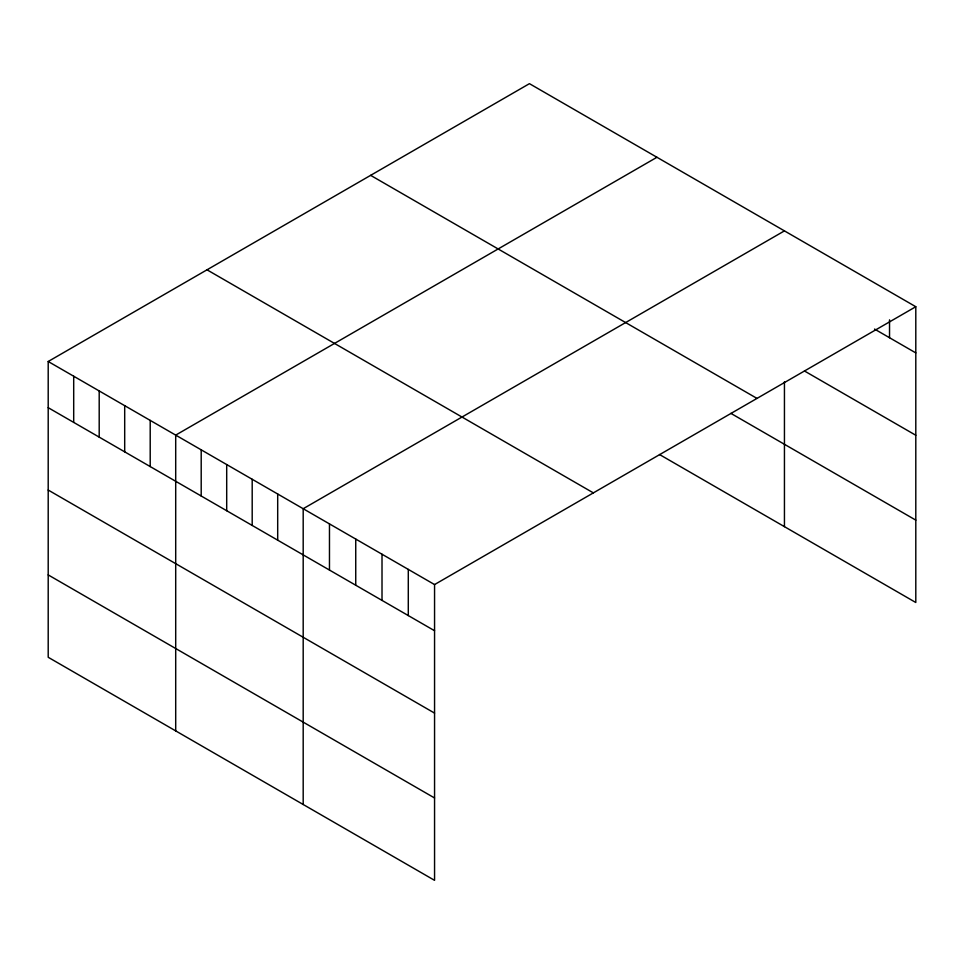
<?xml version="1.0" encoding="UTF-8"?>
<svg xmlns="http://www.w3.org/2000/svg" width="964" height="964" viewBox="0 0 964 964"><rect width="100%" height="100%" fill="white"/><g stroke="black" fill="none" stroke-linecap="round" stroke-linejoin="round"><path stroke-width="1.45" d="M915.8 306.721L434.559 584.57L434.559 880.337L48.2 657.279L48.2 361.5L529.441 83.663L915.8 306.721L915.8 602.5L659.496 454.514M656.942 157.277L175.701 435.113L175.701 730.893M784.443 230.878L303.19 508.727L303.19 804.494M874.517 329.061L915.8 352.896M804.458 370.983L915.8 435.258M370.634 175.352L756.993 398.409M730.893 413.375L915.8 520.126M207.007 269.812L593.366 492.881M48.2 361.5L434.559 584.57M48.2 407.676L434.559 630.733M48.2 490.049L434.559 713.107M48.2 574.906L434.559 797.975M889.531 319.855L889.531 337.725M784.443 381.756L784.443 526.657M408.29 569.399L408.29 615.574M382.009 554.228L382.009 600.403M355.74 539.057L355.74 585.232M329.471 523.898L329.471 570.061M277.692 494.002L277.692 540.177M252.194 479.277L252.194 525.452M226.697 464.564L226.697 510.727M201.199 449.839L201.199 496.002M150.203 420.388L150.203 466.564M124.693 405.675L124.693 451.839M99.196 390.95L99.196 437.114M73.698 376.225L73.698 422.401"/></g></svg>
